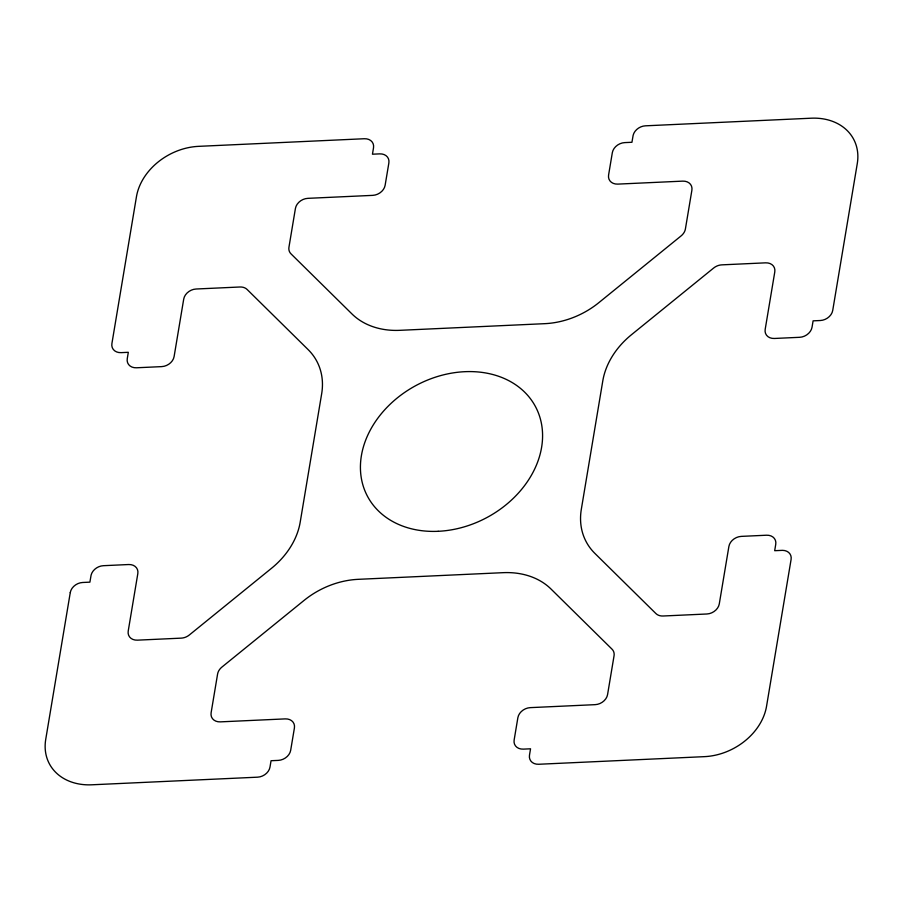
<?xml version="1.0" encoding="UTF-8"?>
<svg xmlns="http://www.w3.org/2000/svg" width="903" height="903" viewBox="0 0 903 903"><rect width="100%" height="100%" fill="white"/><g stroke="black" fill="none" stroke-linecap="round" stroke-linejoin="round"><path stroke-width="1.35" d="M70.276 592.56L45.726 739.399A57.137 44.958 -28.2 0 0 91.779 784.797L257.569 777.178A11.423 8.996 -28.2 0 0 269.986 767.11L271.058 760.721L278.259 760.394A11.423 8.996 -28.2 0 0 290.676 750.314L294.412 727.976A11.423 8.996 -28.2 0 0 285.201 718.89L220.321 721.869A11.423 8.996 -28.2 0 1 211.11 712.794L217.6 674.01A11.423 8.996 -28.2 0 1 221.901 667.091L304.119 600.371A76.179 59.948 -28.2 0 1 358.209 579.331L503.163 572.671A76.179 59.948 -28.2 0 1 551.011 589.027L612.02 649.167A11.423 8.996 -28.2 0 1 614.051 655.792L607.572 694.576A11.423 8.996 -28.2 0 1 595.156 704.656L530.275 707.636A11.423 8.996 -28.2 0 0 517.87 717.704L514.134 740.054A11.423 8.996 -28.2 0 0 523.345 749.129L530.546 748.801L529.485 755.179A11.423 8.996 -28.2 0 0 538.696 764.265L704.487 756.646A57.137 44.958 -28.2 0 0 766.545 706.281L791.096 559.442A11.423 8.996 -28.2 0 0 782.562 550.345L774.684 550.695L775.745 544.306A11.423 8.996 -28.2 0 0 766.534 535.219L741.307 536.382A11.423 8.996 -28.2 0 0 728.89 546.462L719.285 603.915A11.423 8.996 -28.2 0 1 706.868 613.995L663.084 616.004A11.423 8.996 -28.2 0 1 655.905 613.555L594.896 553.415A76.179 59.948 -28.2 0 1 581.329 509.236L602.798 380.852A76.179 59.948 -28.2 0 1 631.457 334.731L713.675 268.01A11.423 8.996 -28.2 0 1 721.779 264.861L765.575 262.841A11.423 8.996 -28.2 0 1 774.785 271.927L765.18 329.381A11.423 8.996 -28.2 0 0 774.39 338.467L799.618 337.304A11.423 8.996 -28.2 0 0 812.034 327.236L813.106 320.847L820.308 320.52A11.423 8.996 -28.2 0 0 832.724 310.44L857.274 163.601A57.137 44.958 -28.2 0 0 811.221 118.203L645.431 125.822A11.423 8.996 -28.2 0 0 633.138 135.292L631.942 142.279L624.741 142.606A11.423 8.996 -28.2 0 0 612.324 152.686L608.588 175.024A11.423 8.996 -28.2 0 0 617.799 184.11L682.679 181.131A11.423 8.996 -28.2 0 1 691.89 190.206L685.4 228.99A11.423 8.996 -28.2 0 1 681.099 235.909L598.881 302.629A76.179 59.948 -28.2 0 1 544.791 323.669L399.837 330.329A76.179 59.948 -28.2 0 1 351.989 313.973L290.98 253.833A11.423 8.996 -28.2 0 1 288.949 247.208L295.428 208.424A11.423 8.996 -28.2 0 1 307.844 198.344L372.725 195.364A11.423 8.996 -28.2 0 0 385.129 185.296L388.866 162.946A11.423 8.996 -28.2 0 0 379.655 153.871L372.454 154.199L373.515 147.821A11.423 8.996 -28.2 0 0 364.304 138.735L198.513 146.354A57.137 44.958 -28.2 0 0 136.455 196.719L111.904 343.558A11.423 8.996 -28.2 0 0 121.115 352.644L128.316 352.305L127.255 358.694A11.423 8.996 -28.2 0 0 136.466 367.781L161.693 366.618A11.423 8.996 -28.2 0 0 174.11 356.538L183.715 299.085A11.423 8.996 -28.2 0 1 196.132 289.005L239.916 286.996A11.423 8.996 -28.2 0 1 247.095 289.445L308.104 349.585A76.179 59.948 -28.2 0 1 321.671 393.764L300.202 522.148A76.179 59.948 -28.2 0 1 271.543 568.269L189.325 634.99A11.423 8.996 -28.2 0 1 181.221 638.139L137.425 640.159A11.423 8.996 -28.2 0 1 128.215 631.073L137.82 573.619A11.423 8.996 -28.2 0 0 128.61 564.533L103.382 565.696A11.423 8.996 -28.2 0 0 91.09 575.166L89.894 582.153L82.692 582.48A11.423 8.996 -28.2 0 0 70.276 592.56M438.158 531.303A95.221 74.938 -28.2 0 0 536.201 408.009A95.221 74.938 -28.2 0 0 380.14 415.177A95.221 74.938 -28.2 0 0 438.158 531.303"/></g></svg>
